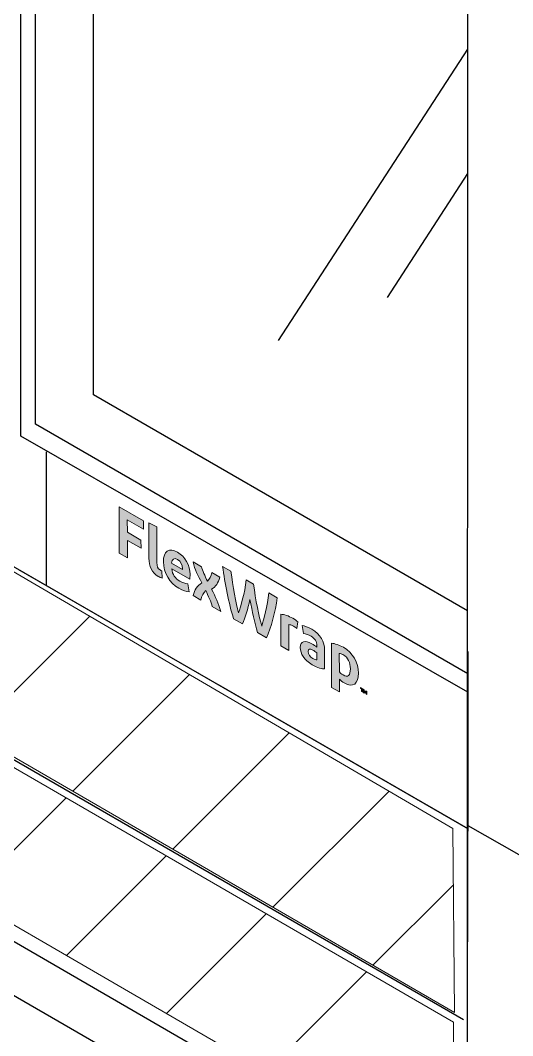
# Model space of a CAD drawing. Extents: x -1279 to 5791, y -3809 to 1769.
# Drawn here: x -651.5 to -607.5, y -1800.1 to -1709.2 of the extents above; entities that cross this region are included whole.
import ezdxf

# ---------------------------------------------------------------- set-up
doc = ezdxf.new("R2010")
doc.units = 0
doc.header["$MEASUREMENT"] = 0
for name, color, linetype, lineweight in [('G-ANNO-TTLB', 7, 'Continuous', 0), ('Layer 12', 7, 'Continuous', 0), ('TYVEK', 7, 'Continuous', 0)]:
    doc.layers.add(name, color=color, linetype=linetype, lineweight=lineweight)
pattern_1 = [(45, (0, 0), (-7.071067, 7.07107), [])]

# ---------------------------------------------------------------- blocks, each defined once
blk = doc.blocks.new('Block_277')
at = {"layer": 'TYVEK', "true_color": 0x003b71, "transparency": 33554687}
h = blk.add_hatch(color=156, dxfattribs=at)
h.dxf.hatch_style = 2
edge = h.paths.add_edge_path()
edge.add_spline(control_points=[(-642.694, -1756.916), (-642.694, -1756.916), (-642.704, -1752.775), (-642.704, -1752.775), (-642.704, -1752.775), (-640.518, -1754.029), (-640.518, -1754.029), (-640.518, -1754.029), (-640.516, -1754.751), (-640.516, -1754.751), (-640.516, -1754.751), (-641.968, -1753.918), (-641.968, -1753.918), (-641.968, -1753.918), (-641.965, -1755.042), (-641.965, -1755.042), (-641.965, -1755.042), (-640.745, -1755.743), (-640.745, -1755.743), (-640.745, -1755.743), (-640.743, -1756.464), (-640.743, -1756.464), (-640.743, -1756.464), (-641.964, -1755.763), (-641.964, -1755.763), (-641.964, -1755.763), (-641.96, -1757.337), (-641.96, -1757.337), (-641.96, -1757.337), (-642.694, -1756.916), (-642.694, -1756.916)], knot_values=[0, 0, 0, 0, 1, 1, 1, 2, 2, 2, 3, 3, 3, 4, 4, 4, 5, 5, 5, 6, 6, 6, 7, 7, 7, 8, 8, 8, 9, 9, 9, 10, 10, 10, 10], degree=3, periodic=0)
h = blk.add_hatch(color=156, dxfattribs=at)
h.dxf.hatch_style = 2
edge = h.paths.add_edge_path()
edge.add_spline(control_points=[(-639.321, -1757.759), (-639.32, -1758.079), (-639.247, -1758.291), (-639.042, -1758.409), (-638.991, -1758.439), (-638.94, -1758.462), (-638.894, -1758.477), (-638.894, -1758.477), (-638.841, -1759.151), (-638.841, -1759.151), (-638.938, -1759.119), (-639.097, -1759.051), (-639.2, -1758.992), (-639.79, -1758.654), (-640.027, -1758.075), (-640.028, -1757.365), (-640.028, -1757.365), (-640.036, -1754.206), (-640.036, -1754.206), (-640.036, -1754.206), (-639.328, -1754.565), (-639.328, -1754.565), (-639.328, -1754.565), (-639.321, -1757.759), (-639.321, -1757.759)], knot_values=[0, 0, 0, 0, 1, 1, 1, 2, 2, 2, 3, 3, 3, 4, 4, 4, 5, 5, 5, 6, 6, 6, 7, 7, 7, 8, 8, 8, 8], degree=3, periodic=0)
h = blk.add_hatch(color=156, dxfattribs=at)
h.dxf.hatch_style = 2
edge = h.paths.add_edge_path()
edge.add_spline(control_points=[(-638.009, -1757.809), (-638.009, -1757.809), (-637.034, -1758.369), (-637.034, -1758.369), (-637.034, -1758.369), (-637.034, -1758.298), (-637.034, -1758.298), (-637.035, -1757.967), (-637.19, -1757.636), (-637.472, -1757.474), (-637.769, -1757.303), (-637.964, -1757.434), (-638.009, -1757.809)], knot_values=[0, 0, 0, 0, 1, 1, 1, 2, 2, 2, 3, 3, 3, 4, 4, 4, 4], degree=3, periodic=0)
edge = h.paths.add_edge_path()
edge.add_spline(control_points=[(-636.45, -1760.37), (-636.676, -1760.359), (-637.009, -1760.25), (-637.348, -1760.056), (-638.174, -1759.581), (-638.739, -1758.654), (-638.742, -1757.672), (-638.744, -1756.732), (-638.228, -1756.39), (-637.473, -1756.823), (-636.801, -1757.209), (-636.359, -1758.012), (-636.357, -1758.805), (-636.356, -1758.982), (-636.366, -1759.13), (-636.376, -1759.243), (-636.376, -1759.243), (-637.997, -1758.312), (-637.997, -1758.312), (-637.93, -1758.824), (-637.688, -1759.175), (-637.278, -1759.411), (-637.026, -1759.555), (-636.785, -1759.628), (-636.565, -1759.648), (-636.565, -1759.648), (-636.45, -1760.37), (-636.45, -1760.37)], knot_values=[0, 0, 0, 0, 1, 1, 1, 2, 2, 2, 3, 3, 3, 4, 4, 4, 5, 5, 5, 6, 6, 6, 7, 7, 7, 8, 8, 8, 9, 9, 9, 9], degree=3, periodic=0)
h = blk.add_hatch(color=156, dxfattribs=at)
h.dxf.hatch_style = 2
edge = h.paths.add_edge_path()
edge.add_spline(control_points=[(-635.31, -1759.571), (-635.655, -1758.936), (-635.928, -1758.372), (-636.088, -1757.689), (-636.088, -1757.689), (-635.324, -1758.128), (-635.324, -1758.128), (-635.256, -1758.433), (-635.03, -1758.964), (-634.803, -1759.431), (-634.614, -1759.215), (-634.451, -1758.96), (-634.416, -1758.649), (-634.416, -1758.649), (-633.698, -1759.062), (-633.698, -1759.062), (-633.829, -1759.6), (-634.054, -1759.903), (-634.438, -1760.137), (-634.067, -1760.828), (-633.815, -1761.387), (-633.603, -1762.135), (-633.603, -1762.135), (-634.367, -1761.696), (-634.367, -1761.696), (-634.476, -1761.303), (-634.733, -1760.712), (-634.95, -1760.263), (-635.144, -1760.476), (-635.328, -1760.725), (-635.398, -1761.104), (-635.398, -1761.104), (-636.086, -1760.709), (-636.086, -1760.709), (-635.959, -1760.167), (-635.719, -1759.833), (-635.31, -1759.571)], knot_values=[0, 0, 0, 0, 1, 1, 1, 2, 2, 2, 3, 3, 3, 4, 4, 4, 5, 5, 5, 6, 6, 6, 7, 7, 7, 8, 8, 8, 9, 9, 9, 10, 10, 10, 11, 11, 11, 12, 12, 12, 12], degree=3, periodic=0)
h = blk.add_hatch(color=156, dxfattribs=at)
h.dxf.hatch_style = 2
edge = h.paths.add_edge_path()
edge.add_spline(control_points=[(-629.309, -1760.465), (-629.309, -1760.465), (-628.56, -1760.895), (-628.56, -1760.895), (-628.751, -1762.161), (-629.086, -1763.594), (-629.519, -1764.479), (-629.519, -1764.479), (-630.325, -1764.017), (-630.325, -1764.017), (-630.578, -1763.133), (-630.806, -1762.134), (-630.998, -1761.055), (-631.19, -1761.913), (-631.409, -1762.656), (-631.664, -1763.248), (-631.664, -1763.248), (-632.469, -1762.785), (-632.469, -1762.785), (-632.882, -1761.414), (-633.251, -1759.578), (-633.444, -1758.091), (-633.444, -1758.091), (-632.7, -1758.518), (-632.7, -1758.518), (-632.538, -1759.857), (-632.247, -1761.424), (-632.035, -1762.237), (-631.816, -1761.672), (-631.476, -1760.509), (-631.33, -1759.304), (-631.33, -1759.304), (-630.673, -1759.681), (-630.673, -1759.681), (-630.516, -1761.059), (-630.18, -1762.611), (-629.952, -1763.433), (-629.749, -1762.859), (-629.46, -1761.625), (-629.309, -1760.465)], knot_values=[0, 0, 0, 0, 1, 1, 1, 2, 2, 2, 3, 3, 3, 4, 4, 4, 5, 5, 5, 6, 6, 6, 7, 7, 7, 8, 8, 8, 9, 9, 9, 10, 10, 10, 11, 11, 11, 12, 12, 12, 13, 13, 13, 13], degree=3, periodic=0)
h = blk.add_hatch(color=156, dxfattribs=at)
h.dxf.hatch_style = 2
edge = h.paths.add_edge_path()
edge.add_spline(control_points=[(-627.167, -1762.74), (-626.982, -1762.846), (-626.808, -1762.97), (-626.705, -1763.058), (-626.705, -1763.058), (-626.806, -1763.668), (-626.806, -1763.668), (-626.893, -1763.582), (-627.001, -1763.509), (-627.109, -1763.447), (-627.299, -1763.338), (-627.427, -1763.306), (-627.534, -1763.303), (-627.534, -1763.303), (-627.529, -1765.622), (-627.529, -1765.622), (-627.529, -1765.622), (-628.237, -1765.215), (-628.237, -1765.215), (-628.237, -1765.215), (-628.244, -1762.382), (-628.244, -1762.382), (-627.967, -1762.381), (-627.536, -1762.528), (-627.167, -1762.74)], knot_values=[0, 0, 0, 0, 1, 1, 1, 2, 2, 2, 3, 3, 3, 4, 4, 4, 5, 5, 5, 6, 6, 6, 7, 7, 7, 8, 8, 8, 8], degree=3, periodic=0)
h = blk.add_hatch(color=156, dxfattribs=at)
h.dxf.hatch_style = 2
edge = h.paths.add_edge_path()
edge.add_spline(control_points=[(-625.011, -1766.47), (-625.011, -1766.47), (-625.013, -1765.838), (-625.013, -1765.838), (-625.131, -1765.74), (-625.254, -1765.652), (-625.377, -1765.581), (-625.613, -1765.446), (-625.798, -1765.446), (-625.797, -1765.724), (-625.796, -1765.973), (-625.642, -1766.191), (-625.37, -1766.347), (-625.216, -1766.435), (-625.088, -1766.474), (-625.011, -1766.47)], knot_values=[0, 0, 0, 0, 1, 1, 1, 2, 2, 2, 3, 3, 3, 4, 4, 4, 5, 5, 5, 5], degree=3, periodic=0)
edge = h.paths.add_edge_path()
edge.add_spline(control_points=[(-625.441, -1766.892), (-626.143, -1766.488), (-626.498, -1765.888), (-626.5, -1765.356), (-626.501, -1764.77), (-626.086, -1764.666), (-625.471, -1765.013), (-625.327, -1765.096), (-625.142, -1765.226), (-625.014, -1765.323), (-625.014, -1765.323), (-625.014, -1765.181), (-625.014, -1765.181), (-625.015, -1764.82), (-625.195, -1764.545), (-625.539, -1764.348), (-625.765, -1764.219), (-626.006, -1764.121), (-626.216, -1764.101), (-626.216, -1764.101), (-626.346, -1763.389), (-626.346, -1763.389), (-626.125, -1763.409), (-625.771, -1763.541), (-625.459, -1763.721), (-624.704, -1764.154), (-624.329, -1764.83), (-624.327, -1765.629), (-624.327, -1765.629), (-624.323, -1767.273), (-624.323, -1767.273), (-624.533, -1767.277), (-624.928, -1767.186), (-625.441, -1766.892)], knot_values=[0, 0, 0, 0, 1, 1, 1, 2, 2, 2, 3, 3, 3, 4, 4, 4, 5, 5, 5, 6, 6, 6, 7, 7, 7, 8, 8, 8, 9, 9, 9, 10, 10, 10, 11, 11, 11, 11], degree=3, periodic=0)
h = blk.add_hatch(color=156, dxfattribs=at)
h.dxf.hatch_style = 2
edge = h.paths.add_edge_path()
edge.add_spline(control_points=[(-622.677, -1767.805), (-622.226, -1768.064), (-622.016, -1767.865), (-622.018, -1767.256), (-622.019, -1766.723), (-622.215, -1766.257), (-622.681, -1765.989), (-622.81, -1765.915), (-622.902, -1765.892), (-623.01, -1765.877), (-623.01, -1765.877), (-623.006, -1767.533), (-623.006, -1767.533), (-622.908, -1767.637), (-622.826, -1767.719), (-622.677, -1767.805)], knot_values=[0, 0, 0, 0, 1, 1, 1, 2, 2, 2, 3, 3, 3, 4, 4, 4, 5, 5, 5, 5], degree=3, periodic=0)
edge = h.paths.add_edge_path()
edge.add_spline(control_points=[(-622.573, -1768.526), (-622.752, -1768.423), (-622.876, -1768.329), (-623.004, -1768.202), (-623.004, -1768.202), (-623.001, -1769.326), (-623.001, -1769.326), (-623.001, -1769.326), (-623.704, -1768.922), (-623.704, -1768.922), (-623.704, -1768.922), (-623.714, -1764.977), (-623.714, -1764.977), (-623.422, -1764.991), (-623.011, -1765.126), (-622.647, -1765.335), (-621.806, -1765.818), (-621.302, -1766.698), (-621.299, -1767.645), (-621.297, -1768.615), (-621.772, -1768.986), (-622.573, -1768.526)], knot_values=[0, 0, 0, 0, 1, 1, 1, 2, 2, 2, 3, 3, 3, 4, 4, 4, 5, 5, 5, 6, 6, 6, 7, 7, 7, 7], degree=3, periodic=0)
h = blk.add_hatch(color=156, dxfattribs=at)
h.dxf.hatch_style = 2
edge = h.paths.add_edge_path()
edge.add_spline(control_points=[(-620.791, -1769.131), (-620.765, -1769.219), (-620.74, -1769.285), (-620.709, -1769.356), (-620.679, -1769.32), (-620.658, -1769.28), (-620.632, -1769.222), (-620.632, -1769.222), (-620.559, -1769.265), (-620.559, -1769.265), (-620.559, -1769.265), (-620.558, -1769.571), (-620.558, -1769.571), (-620.558, -1769.571), (-620.622, -1769.534), (-620.622, -1769.534), (-620.622, -1769.534), (-620.623, -1769.393), (-620.623, -1769.393), (-620.623, -1769.393), (-620.619, -1769.347), (-620.619, -1769.347), (-620.64, -1769.381), (-620.664, -1769.415), (-620.686, -1769.441), (-620.686, -1769.441), (-620.735, -1769.413), (-620.735, -1769.413), (-620.757, -1769.361), (-620.782, -1769.297), (-620.804, -1769.238), (-620.804, -1769.238), (-620.8, -1769.29), (-620.8, -1769.29), (-620.8, -1769.29), (-620.8, -1769.431), (-620.8, -1769.431), (-620.8, -1769.431), (-620.864, -1769.395), (-620.864, -1769.395), (-620.864, -1769.395), (-620.865, -1769.089), (-620.865, -1769.089), (-620.865, -1769.089), (-620.791, -1769.131), (-620.791, -1769.131)], knot_values=[0, 0, 0, 0, 1, 1, 1, 2, 2, 2, 3, 3, 3, 4, 4, 4, 5, 5, 5, 6, 6, 6, 7, 7, 7, 8, 8, 8, 9, 9, 9, 10, 10, 10, 11, 11, 11, 12, 12, 12, 13, 13, 13, 14, 14, 14, 15, 15, 15, 15], degree=3, periodic=0)
edge = h.paths.add_edge_path()
edge.add_spline(control_points=[(-621.037, -1769.058), (-621.037, -1769.058), (-621.109, -1769.017), (-621.109, -1769.017), (-621.109, -1769.017), (-621.109, -1768.949), (-621.109, -1768.949), (-621.109, -1768.949), (-620.894, -1769.072), (-620.894, -1769.072), (-620.894, -1769.072), (-620.894, -1769.14), (-620.894, -1769.14), (-620.894, -1769.14), (-620.966, -1769.099), (-620.966, -1769.099), (-620.966, -1769.099), (-620.965, -1769.337), (-620.965, -1769.337), (-620.965, -1769.337), (-621.037, -1769.296), (-621.037, -1769.296), (-621.037, -1769.296), (-621.037, -1769.058), (-621.037, -1769.058)], knot_values=[0, 0, 0, 0, 1, 1, 1, 2, 2, 2, 3, 3, 3, 4, 4, 4, 5, 5, 5, 6, 6, 6, 7, 7, 7, 8, 8, 8, 8], degree=3, periodic=0)
at = {"layer": 'TYVEK'}
for points, knots in [([(-642.694, -1756.916), (-642.694, -1756.916), (-642.704, -1752.775), (-642.704, -1752.775), (-642.704, -1752.775), (-640.518, -1754.029), (-640.518, -1754.029), (-640.518, -1754.029), (-640.516, -1754.751), (-640.516, -1754.751), (-640.516, -1754.751), (-641.968, -1753.918), (-641.968, -1753.918), (-641.968, -1753.918), (-641.965, -1755.042), (-641.965, -1755.042), (-641.965, -1755.042), (-640.745, -1755.743), (-640.745, -1755.743), (-640.745, -1755.743), (-640.743, -1756.464), (-640.743, -1756.464), (-640.743, -1756.464), (-641.964, -1755.763), (-641.964, -1755.763), (-641.964, -1755.763), (-641.96, -1757.337), (-641.96, -1757.337), (-641.96, -1757.337), (-642.694, -1756.916), (-642.694, -1756.916)], [0, 0, 0, 0, 1, 1, 1, 2, 2, 2, 3, 3, 3, 4, 4, 4, 5, 5, 5, 6, 6, 6, 7, 7, 7, 8, 8, 8, 9, 9, 9, 10, 10, 10, 10]), ([(-639.321, -1757.759), (-639.32, -1758.079), (-639.247, -1758.291), (-639.042, -1758.409), (-638.991, -1758.439), (-638.94, -1758.462), (-638.894, -1758.477), (-638.894, -1758.477), (-638.841, -1759.151), (-638.841, -1759.151), (-638.938, -1759.119), (-639.097, -1759.051), (-639.2, -1758.992), (-639.79, -1758.654), (-640.027, -1758.075), (-640.028, -1757.365), (-640.028, -1757.365), (-640.036, -1754.206), (-640.036, -1754.206), (-640.036, -1754.206), (-639.328, -1754.565), (-639.328, -1754.565), (-639.328, -1754.565), (-639.321, -1757.759), (-639.321, -1757.759)], [0, 0, 0, 0, 1, 1, 1, 2, 2, 2, 3, 3, 3, 4, 4, 4, 5, 5, 5, 6, 6, 6, 7, 7, 7, 8, 8, 8, 8]), ([(-636.45, -1760.37), (-636.676, -1760.359), (-637.009, -1760.25), (-637.348, -1760.056), (-638.174, -1759.581), (-638.739, -1758.654), (-638.742, -1757.672), (-638.744, -1756.732), (-638.228, -1756.39), (-637.473, -1756.823), (-636.801, -1757.209), (-636.359, -1758.012), (-636.357, -1758.805), (-636.356, -1758.982), (-636.366, -1759.13), (-636.376, -1759.243), (-636.376, -1759.243), (-637.997, -1758.312), (-637.997, -1758.312), (-637.93, -1758.824), (-637.688, -1759.175), (-637.278, -1759.411), (-637.026, -1759.555), (-636.785, -1759.628), (-636.565, -1759.648), (-636.565, -1759.648), (-636.45, -1760.37), (-636.45, -1760.37)], [0, 0, 0, 0, 1, 1, 1, 2, 2, 2, 3, 3, 3, 4, 4, 4, 5, 5, 5, 6, 6, 6, 7, 7, 7, 8, 8, 8, 9, 9, 9, 9]), ([(-638.009, -1757.809), (-638.009, -1757.809), (-637.034, -1758.369), (-637.034, -1758.369), (-637.034, -1758.369), (-637.034, -1758.298), (-637.034, -1758.298), (-637.035, -1757.967), (-637.19, -1757.636), (-637.472, -1757.474), (-637.769, -1757.303), (-637.964, -1757.434), (-638.009, -1757.809)], [0, 0, 0, 0, 1, 1, 1, 2, 2, 2, 3, 3, 3, 4, 4, 4, 4]), ([(-635.31, -1759.571), (-635.655, -1758.936), (-635.928, -1758.372), (-636.088, -1757.689), (-636.088, -1757.689), (-635.324, -1758.128), (-635.324, -1758.128), (-635.256, -1758.433), (-635.03, -1758.964), (-634.803, -1759.431), (-634.614, -1759.215), (-634.451, -1758.96), (-634.416, -1758.649), (-634.416, -1758.649), (-633.698, -1759.062), (-633.698, -1759.062), (-633.829, -1759.6), (-634.054, -1759.903), (-634.438, -1760.137), (-634.067, -1760.828), (-633.815, -1761.387), (-633.603, -1762.135), (-633.603, -1762.135), (-634.367, -1761.696), (-634.367, -1761.696), (-634.476, -1761.303), (-634.733, -1760.712), (-634.95, -1760.263), (-635.144, -1760.476), (-635.328, -1760.725), (-635.398, -1761.104), (-635.398, -1761.104), (-636.086, -1760.709), (-636.086, -1760.709), (-635.959, -1760.167), (-635.719, -1759.833), (-635.31, -1759.571)], [0, 0, 0, 0, 1, 1, 1, 2, 2, 2, 3, 3, 3, 4, 4, 4, 5, 5, 5, 6, 6, 6, 7, 7, 7, 8, 8, 8, 9, 9, 9, 10, 10, 10, 11, 11, 11, 12, 12, 12, 12]), ([(-629.309, -1760.465), (-629.309, -1760.465), (-628.56, -1760.895), (-628.56, -1760.895), (-628.751, -1762.161), (-629.086, -1763.594), (-629.519, -1764.479), (-629.519, -1764.479), (-630.325, -1764.017), (-630.325, -1764.017), (-630.578, -1763.133), (-630.806, -1762.134), (-630.998, -1761.055), (-631.19, -1761.913), (-631.409, -1762.656), (-631.664, -1763.248), (-631.664, -1763.248), (-632.469, -1762.785), (-632.469, -1762.785), (-632.882, -1761.414), (-633.251, -1759.578), (-633.444, -1758.091), (-633.444, -1758.091), (-632.7, -1758.518), (-632.7, -1758.518), (-632.538, -1759.857), (-632.247, -1761.424), (-632.035, -1762.237), (-631.816, -1761.672), (-631.476, -1760.509), (-631.33, -1759.304), (-631.33, -1759.304), (-630.673, -1759.681), (-630.673, -1759.681), (-630.516, -1761.059), (-630.18, -1762.611), (-629.952, -1763.433), (-629.749, -1762.859), (-629.46, -1761.625), (-629.309, -1760.465)], [0, 0, 0, 0, 1, 1, 1, 2, 2, 2, 3, 3, 3, 4, 4, 4, 5, 5, 5, 6, 6, 6, 7, 7, 7, 8, 8, 8, 9, 9, 9, 10, 10, 10, 11, 11, 11, 12, 12, 12, 13, 13, 13, 13]), ([(-627.167, -1762.74), (-626.982, -1762.846), (-626.808, -1762.97), (-626.705, -1763.058), (-626.705, -1763.058), (-626.806, -1763.668), (-626.806, -1763.668), (-626.893, -1763.582), (-627.001, -1763.509), (-627.109, -1763.447), (-627.299, -1763.338), (-627.427, -1763.306), (-627.534, -1763.303), (-627.534, -1763.303), (-627.529, -1765.622), (-627.529, -1765.622), (-627.529, -1765.622), (-628.237, -1765.215), (-628.237, -1765.215), (-628.237, -1765.215), (-628.244, -1762.382), (-628.244, -1762.382), (-627.967, -1762.381), (-627.536, -1762.528), (-627.167, -1762.74)], [0, 0, 0, 0, 1, 1, 1, 2, 2, 2, 3, 3, 3, 4, 4, 4, 5, 5, 5, 6, 6, 6, 7, 7, 7, 8, 8, 8, 8]), ([(-625.441, -1766.892), (-626.143, -1766.488), (-626.498, -1765.888), (-626.5, -1765.356), (-626.501, -1764.77), (-626.086, -1764.666), (-625.471, -1765.013), (-625.327, -1765.096), (-625.142, -1765.226), (-625.014, -1765.323), (-625.014, -1765.323), (-625.014, -1765.181), (-625.014, -1765.181), (-625.015, -1764.82), (-625.195, -1764.545), (-625.539, -1764.348), (-625.765, -1764.219), (-626.006, -1764.121), (-626.216, -1764.101), (-626.216, -1764.101), (-626.346, -1763.389), (-626.346, -1763.389), (-626.125, -1763.409), (-625.771, -1763.541), (-625.459, -1763.721), (-624.704, -1764.154), (-624.329, -1764.83), (-624.327, -1765.629), (-624.327, -1765.629), (-624.323, -1767.273), (-624.323, -1767.273), (-624.533, -1767.277), (-624.928, -1767.186), (-625.441, -1766.892)], [0, 0, 0, 0, 1, 1, 1, 2, 2, 2, 3, 3, 3, 4, 4, 4, 5, 5, 5, 6, 6, 6, 7, 7, 7, 8, 8, 8, 9, 9, 9, 10, 10, 10, 11, 11, 11, 11]), ([(-622.573, -1768.526), (-622.752, -1768.423), (-622.876, -1768.329), (-623.004, -1768.202), (-623.004, -1768.202), (-623.001, -1769.326), (-623.001, -1769.326), (-623.001, -1769.326), (-623.704, -1768.922), (-623.704, -1768.922), (-623.704, -1768.922), (-623.714, -1764.977), (-623.714, -1764.977), (-623.422, -1764.991), (-623.011, -1765.126), (-622.647, -1765.335), (-621.806, -1765.818), (-621.302, -1766.698), (-621.299, -1767.645), (-621.297, -1768.615), (-621.772, -1768.986), (-622.573, -1768.526)], [0, 0, 0, 0, 1, 1, 1, 2, 2, 2, 3, 3, 3, 4, 4, 4, 5, 5, 5, 6, 6, 6, 7, 7, 7, 7]), ([(-625.011, -1766.47), (-625.011, -1766.47), (-625.013, -1765.838), (-625.013, -1765.838), (-625.131, -1765.74), (-625.254, -1765.652), (-625.377, -1765.581), (-625.613, -1765.446), (-625.798, -1765.446), (-625.797, -1765.724), (-625.796, -1765.973), (-625.642, -1766.191), (-625.37, -1766.347), (-625.216, -1766.435), (-625.088, -1766.474), (-625.011, -1766.47)], [0, 0, 0, 0, 1, 1, 1, 2, 2, 2, 3, 3, 3, 4, 4, 4, 5, 5, 5, 5]), ([(-622.677, -1767.805), (-622.226, -1768.064), (-622.016, -1767.865), (-622.018, -1767.256), (-622.019, -1766.723), (-622.215, -1766.257), (-622.681, -1765.989), (-622.81, -1765.915), (-622.902, -1765.892), (-623.01, -1765.877), (-623.01, -1765.877), (-623.006, -1767.533), (-623.006, -1767.533), (-622.908, -1767.637), (-622.826, -1767.719), (-622.677, -1767.805)], [0, 0, 0, 0, 1, 1, 1, 2, 2, 2, 3, 3, 3, 4, 4, 4, 5, 5, 5, 5]), ([(-621.037, -1769.058), (-621.037, -1769.058), (-621.109, -1769.017), (-621.109, -1769.017), (-621.109, -1769.017), (-621.109, -1768.949), (-621.109, -1768.949), (-621.109, -1768.949), (-620.894, -1769.072), (-620.894, -1769.072), (-620.894, -1769.072), (-620.894, -1769.14), (-620.894, -1769.14), (-620.894, -1769.14), (-620.966, -1769.099), (-620.966, -1769.099), (-620.966, -1769.099), (-620.965, -1769.337), (-620.965, -1769.337), (-620.965, -1769.337), (-621.037, -1769.296), (-621.037, -1769.296), (-621.037, -1769.296), (-621.037, -1769.058), (-621.037, -1769.058)], [0, 0, 0, 0, 1, 1, 1, 2, 2, 2, 3, 3, 3, 4, 4, 4, 5, 5, 5, 6, 6, 6, 7, 7, 7, 8, 8, 8, 8]), ([(-620.791, -1769.131), (-620.765, -1769.219), (-620.74, -1769.285), (-620.709, -1769.356), (-620.679, -1769.32), (-620.658, -1769.28), (-620.632, -1769.222), (-620.632, -1769.222), (-620.559, -1769.265), (-620.559, -1769.265), (-620.559, -1769.265), (-620.558, -1769.571), (-620.558, -1769.571), (-620.558, -1769.571), (-620.622, -1769.534), (-620.622, -1769.534), (-620.622, -1769.534), (-620.623, -1769.393), (-620.623, -1769.393), (-620.623, -1769.393), (-620.619, -1769.347), (-620.619, -1769.347), (-620.64, -1769.381), (-620.664, -1769.415), (-620.686, -1769.441), (-620.686, -1769.441), (-620.735, -1769.413), (-620.735, -1769.413), (-620.757, -1769.361), (-620.782, -1769.297), (-620.804, -1769.238), (-620.804, -1769.238), (-620.8, -1769.29), (-620.8, -1769.29), (-620.8, -1769.29), (-620.8, -1769.431), (-620.8, -1769.431), (-620.8, -1769.431), (-620.864, -1769.395), (-620.864, -1769.395), (-620.864, -1769.395), (-620.865, -1769.089), (-620.865, -1769.089), (-620.865, -1769.089), (-620.791, -1769.131), (-620.791, -1769.131)], [0, 0, 0, 0, 1, 1, 1, 2, 2, 2, 3, 3, 3, 4, 4, 4, 5, 5, 5, 6, 6, 6, 7, 7, 7, 8, 8, 8, 9, 9, 9, 10, 10, 10, 11, 11, 11, 12, 12, 12, 13, 13, 13, 14, 14, 14, 15, 15, 15, 15])]:
    blk.add_open_spline(points, degree=3, knots=knots, dxfattribs=at)
blk = doc.blocks.new('Block_276')
at = {"layer": 'TYVEK'}
blk.add_blockref('Block_277', (0, 0), dxfattribs=at)

msp = doc.modelspace()

# ---------------------------------------------------------------- hatches: boundary and pattern name
at = {"layer": 'G-ANNO-TTLB', "true_color": 0xff00ff, "transparency": 33554687}
h = msp.add_hatch(color=6, dxfattribs=at)
edge = h.paths.add_edge_path()
edge.add_spline(control_points=[(1773.018, -3692.604), (1773.018, -3692.604), (-1156.5, -3692.604), (-1156.5, -3692.604), (-1156.5, -3692.604), (-1156.5, -1235.604), (-1156.5, -1235.604), (-1156.5, -1235.604), (1773.018, -1235.604), (1773.018, -1235.604), (1773.018, -1235.604), (1773.018, -3692.604), (1773.018, -3692.604)], knot_values=[0, 0, 0, 0, 1, 1, 1, 2, 2, 2, 3, 3, 3, 4, 4, 4, 4], degree=3, periodic=0)
edge = h.paths.add_edge_path()
edge.add_spline(control_points=[(-1147.5, -1244.604), (-1147.5, -1244.604), (-1147.5, -3683.604), (-1147.5, -3683.604), (-1147.5, -3683.604), (1764.018, -3683.604), (1764.018, -3683.604), (1764.018, -3683.604), (1764.018, -1244.604), (1764.018, -1244.604), (1764.018, -1244.604), (-1147.5, -1244.604), (-1147.5, -1244.604)], knot_values=[0, 0, 0, 0, 1, 1, 1, 2, 2, 2, 3, 3, 3, 4, 4, 4, 4], degree=3, periodic=0)
edge.add_line((-1147.5, -1244.604), (-1147.5, -1244.604))
at = {"layer": 'Layer 12', "true_color": 0x000000, "transparency": 33554687}
h = msp.add_hatch(dxfattribs=at)
h.set_pattern_fill('_U', color=18, scale=10, angle=44.99999, style=2, pattern_type=0)
h.set_pattern_definition(pattern_1)
h.paths.add_polyline_path([(-612.721, -1798.02), (-675.953, -1761.314), (-662.604, -1752.473), (-612.866, -1781.547)])
h = msp.add_hatch(dxfattribs=at)
h.set_pattern_fill('_U', color=18, scale=10, angle=44.99999, style=2, pattern_type=0)
h.set_pattern_definition(pattern_1)
h.paths.add_polyline_path([(-612.79, -1798.902), (-612.79, -1813.041), (-688.494, -1769.049), (-676.292, -1762.102)])

# ---------------------------------------------------------------- linework, layer by layer
at = {"layer": 'G-ANNO-TTLB'}
for points in [[(1773.018, -3692.604), (1773.018, -3692.604), (-1156.5, -3692.604), (-1156.5, -3692.604), (-1156.5, -3692.604), (-1156.5, -1235.604), (-1156.5, -1235.604), (-1156.5, -1235.604), (1773.018, -1235.604), (1773.018, -1235.604), (1773.018, -1235.604), (1773.018, -3692.604), (1773.018, -3692.604)], [(-1147.5, -1244.604), (-1147.5, -1244.604), (-1147.5, -3683.604), (-1147.5, -3683.604), (-1147.5, -3683.604), (1764.018, -3683.604), (1764.018, -3683.604), (1764.018, -3683.604), (1764.018, -1244.604), (1764.018, -1244.604), (1764.018, -1244.604), (-1147.5, -1244.604), (-1147.5, -1244.604)]]:
    msp.add_open_spline(points, degree=3, knots=[0, 0, 0, 0, 1, 1, 1, 2, 2, 2, 3, 3, 3, 4, 4, 4, 4], dxfattribs=at)
at = {"layer": 'Layer 12'}
for points in [[(-612.721, -1798.02), (-675.953, -1761.314), (-662.604, -1752.473), (-612.866, -1781.547)], [(-612.79, -1798.902), (-612.79, -1813.041), (-688.494, -1769.049), (-676.292, -1762.102)]]:
    msp.add_lwpolyline(points, close=True, dxfattribs=at)
at = {"layer": 'TYVEK', "color": 3, "lineweight": 25, "true_color": 0x00ff00}
for p, q in [((-651.479, -1746.438), (-651.479, -1625.583)), ((-650.185, -1745.352), (-650.185, -1626.342)), ((-644.978, -1742.746), (-644.978, -1629.393)), ((-611.548, -1762.085), (-644.978, -1742.746)), ((-611.516, -1767.722), (-650.185, -1745.352)), ((-611.516, -1769.35), (-651.479, -1746.438))]:
    msp.add_line(p, q, dxfattribs=at)
at = {"layer": 'TYVEK', "color": 18, "lineweight": 25, "true_color": 0x000000}
for p, q in [((-611.565, -1819.94), (-611.515, -1649.004)), ((-633.855, -1768.677), (-611.515, -1781.565))]:
    msp.add_line(p, q, dxfattribs=at)
at = {"layer": 'TYVEK', "color": 252, "lineweight": 25, "true_color": 0x848484}
for p, q in [((-611.534, -1711.791), (-628.476, -1737.876)), ((-611.537, -1722.925), (-618.734, -1734.04))]:
    msp.add_line(p, q, dxfattribs=at)
at = {"layer": 'TYVEK', "color": 4, "lineweight": 25, "true_color": 0x00ffff}
for p, q in [((-649.181, -1759.835), (-649.181, -1747.844)), ((-660.688, -1753.197), (-611.503, -1781.572)), ((-651.696, -1758.385), (-611.516, -1781.565)), ((-675.892, -1761.633), (-611.905, -1798.649)), ((-611.516, -1765.725), (-611.516, -1781.785)), ((-689.716, -1769.916), (-613.056, -1814.263)), ((-611.569, -1817.987), (-611.515, -1781.279)), ((-611.515, -1781.279), (-585.401, -1796.231)), ((-652.344, -1796.35), (-611.565, -1819.94))]:
    msp.add_line(p, q, dxfattribs=at)

# ---------------------------------------------------------------- block references
at = {"layer": 'TYVEK'}
msp.add_blockref('Block_276', (0, 0), dxfattribs=at)

doc.saveas('drawing.dxf')
